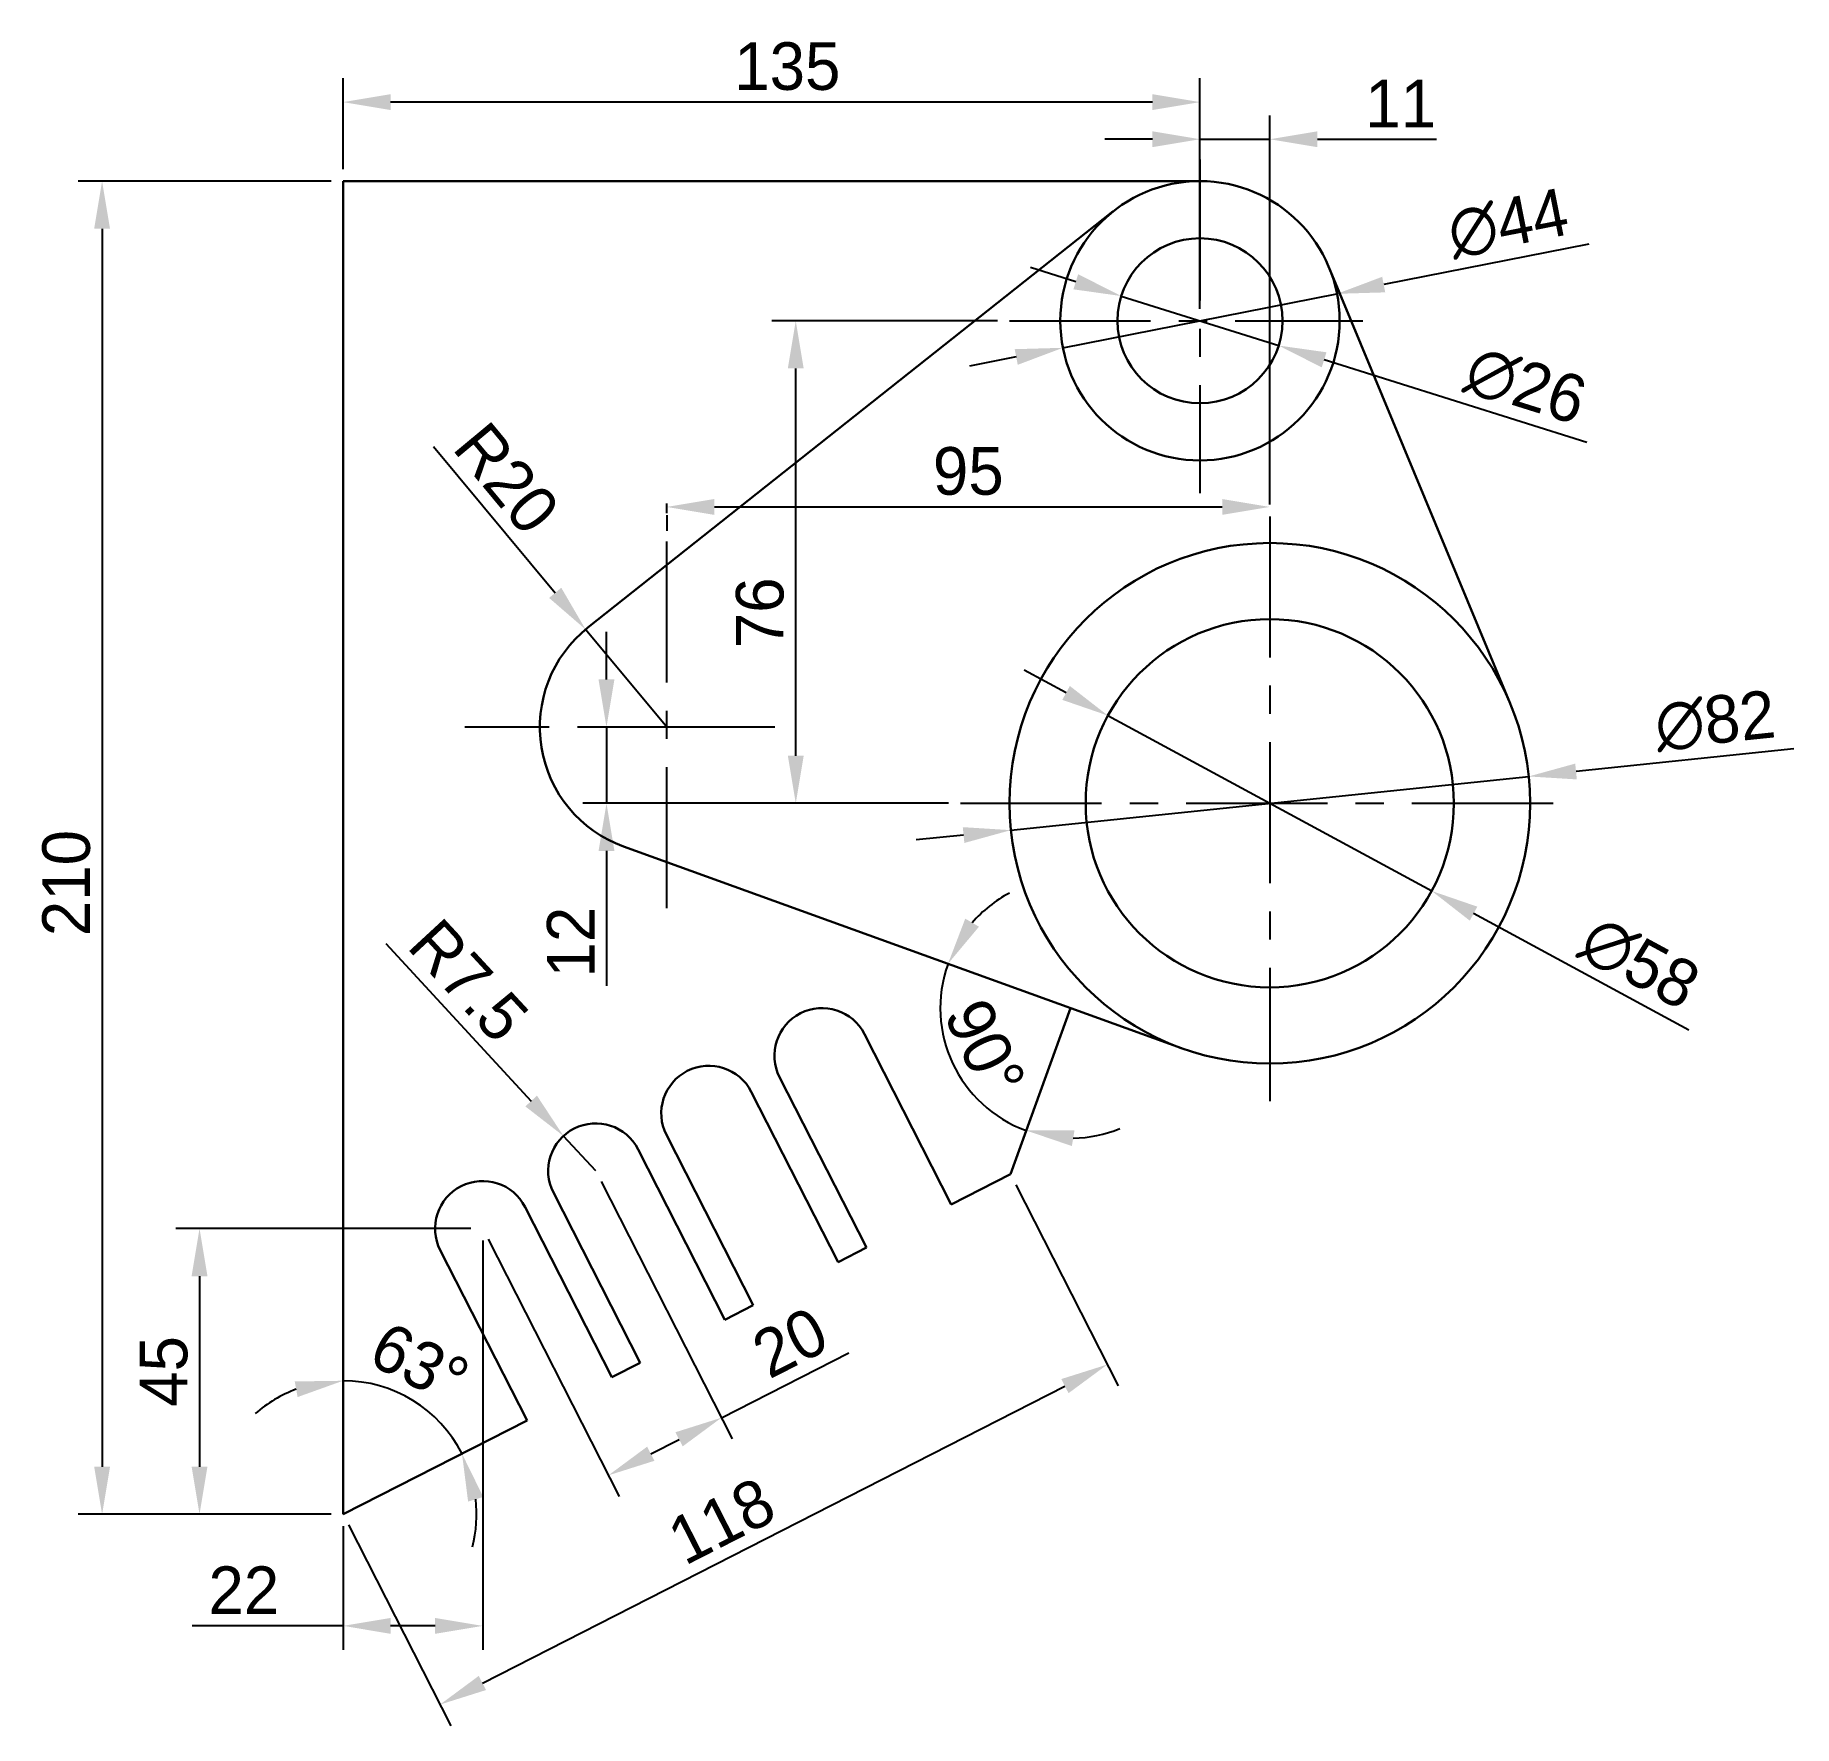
# Model space of a CAD drawing. Header units: millimetres. Extents: x 554 to 831, y -112 to 154.
import ezdxf

# ---------------------------------------------------------------- set-up
doc = ezdxf.new("R2010")
doc.units = ezdxf.units.MM
doc.linetypes.add('CENTER', pattern=[50.8, 31.75, -6.35, 6.35, -6.35])
doc.dimstyles.new('ISO-25', dxfattribs={"dimscale": 3, "dimtxt": 2.5, "dimasz": 2.5, "dimexe": 1.25, "dimexo": 0.625, "dimtad": 1, "dimdsep": 46, "dimtxsty": 'Standard', "dimcen": 2.5, "dimadec": 0, "dimazin": 0, "dimtfac": 1, "dimtmove": 0, "dimatfit": 3, "dimfxl": 0, "dimarcsym": 0})

# ---------------------------------------------------------------- blocks, each defined once
blk = doc.blocks.new('*D1')
at = {"color": 0, "lineweight": -2, "transparency": 16777216}
for p, q in [((600.47, 130.97), (560.64, 130.97)), ((564.39, 123.47), (564.39, -71.53)), ((600.47, -79.03), (560.64, -79.03))]:
    blk.add_line(p, q, dxfattribs=at)
at = {"color": 0, "transparency": 16777216}
for points in [[(563.14, 123.47), (565.64, 123.47), (564.39, 130.97)], [(563.14, -71.53), (565.64, -71.53), (564.39, -79.03)]]:
    blk.add_solid(points, dxfattribs=at)
at = {"layer": 'Defpoints', "color": 0, "transparency": 16777216}
for p in [(602.35, 130.97), (564.39, -79.03), (602.35, -79.03)]:
    blk.add_point(p, dxfattribs=at)
at = {"color": 0, "transparency": 16777216, "insert": (558.77, 20.4), "char_height": 7.5, "attachment_point": 5, "rotation": 90}
blk.add_mtext('210', dxfattribs=at)
blk = doc.blocks.new('*D2')
at = {"color": 0, "lineweight": -2, "transparency": 16777216}
for p, q in [((708.34, -27.13), (724.46, -58.77)), ((624.3, -105.6), (716.07, -58.84)), ((603.2, -80.7), (619.32, -112.34))]:
    blk.add_line(p, q, dxfattribs=at)
at = {"color": 0, "transparency": 16777216}
for points in [[(715.51, -57.72), (716.64, -59.95), (722.76, -55.43)], [(623.73, -104.48), (624.87, -106.71), (617.62, -109)]]:
    blk.add_solid(points, dxfattribs=at)
at = {"layer": 'Defpoints', "color": 0, "transparency": 16777216}
for p in [(707.48, -25.46), (722.76, -55.43), (602.35, -79.03)]:
    blk.add_point(p, dxfattribs=at)
at = {"color": 0, "transparency": 16777216, "insert": (661.97, -80.09), "char_height": 7.5, "attachment_point": 5, "rotation": 27}
blk.add_mtext('118', dxfattribs=at)
blk = doc.blocks.new('*D4')
at = {"color": 0, "lineweight": -2, "transparency": 16777216}
for p, q in [((643.02, -26.62), (663.67, -67.15)), ((625.2, -35.7), (645.85, -76.23)), ((661.97, -63.81), (682.02, -53.6)), ((650.83, -69.49), (655.29, -67.22))]:
    blk.add_line(p, q, dxfattribs=at)
at = {"color": 0, "transparency": 16777216}
for points in [[(654.72, -66.1), (655.85, -68.33), (661.97, -63.81)], [(650.26, -68.37), (651.4, -70.6), (644.15, -72.89)]]:
    blk.add_solid(points, dxfattribs=at)
at = {"layer": 'Defpoints', "color": 0, "transparency": 16777216}
for p in [(642.17, -24.95), (624.35, -34.03), (661.97, -63.81)]:
    blk.add_point(p, dxfattribs=at)
at = {"color": 0, "transparency": 16777216, "insert": (672.78, -51.99), "char_height": 7.5, "attachment_point": 5, "rotation": 27}
blk.add_mtext('20', dxfattribs=at)
blk = doc.blocks.new('*D5')
at = {"color": 0, "lineweight": -2, "transparency": 16777216}
for start, end in [(117.9957, 139.064), (160.1323, 250.1323), (271.2006, 292.2689)]:
    blk.add_arc((716.95, 0.72), 20.51, start, end, dxfattribs=at)
at = {"color": 0, "transparency": 16777216}
for points in [[(702.53, 13.53), (700.37, 14.8), (697.65, 7.69)], [(717.17, -21.02), (717.58, -18.55), (709.97, -18.57)]]:
    blk.add_solid(points, dxfattribs=at)
at = {"layer": 'Defpoints', "color": 0, "transparency": 16777216}
for p in [(646.55, 26.16), (716.95, 0.72), (696.75, -2.89), (734.41, -5.59), (707.48, -25.46)]:
    blk.add_point(p, dxfattribs=at)
at = {"color": 0, "transparency": 16777216, "insert": (703.47, -5.6), "char_height": 7.5, "attachment_point": 5, "rotation": 295.1323}
blk.add_mtext('90\\M+5A1E3', dxfattribs=at)
blk = doc.blocks.new('*D6')
at = {"color": 0, "lineweight": -2, "transparency": 16777216}
for start, end in [(27, 90), (110.5384, 131.0767), (345.9233, 6.4616)]:
    blk.add_arc((602.35, -79.03), 21.04, start, end, dxfattribs=at)
at = {"color": 0, "transparency": 16777216}
for points in [[(594.74, -58.1), (595.19, -60.56), (602.35, -57.99)], [(622.05, -77.02), (624.44, -76.3), (621.09, -69.48)]]:
    blk.add_solid(points, dxfattribs=at)
at = {"layer": 'Defpoints', "color": 0, "transparency": 16777216}
for p in [(602.35, 130.97), (616.42, -63.4), (631.33, -64.26), (602.35, -79.03), (602.35, -79.03)]:
    blk.add_point(p, dxfattribs=at)
at = {"color": 0, "transparency": 16777216, "insert": (614.42, -55.26), "char_height": 7.5, "attachment_point": 5, "rotation": 333.0614}
blk.add_mtext('63°', dxfattribs=at)
blk = doc.blocks.new('*D7')
at = {"color": 0, "lineweight": -2, "transparency": 16777216}
for p, q in [((616.59, 89.19), (635.77, 66.12)), ((653.35, 44.97), (640.56, 60.35))]:
    blk.add_line(p, q, dxfattribs=at)
at = {"color": 0, "transparency": 16777216}
blk.add_solid([(636.73, 66.92), (634.81, 65.32), (640.56, 60.35)], dxfattribs=at)
at = {"layer": 'Defpoints', "color": 0, "transparency": 16777216}
for p in [(640.56, 60.35), (653.35, 44.97)]:
    blk.add_point(p, dxfattribs=at)
at = {"color": 0, "transparency": 16777216, "insert": (628.11, 84.14), "char_height": 7.5, "attachment_point": 5, "rotation": 309.7308}
blk.add_mtext('R20', dxfattribs=at)
blk = doc.blocks.new('*D8')
at = {"color": 0, "lineweight": -2, "transparency": 16777216}
for p, q in [((830.9, 41.54), (796.59, 37.98)), ((707.56, 28.74), (789.13, 37.2)), ((700.1, 27.97), (692.64, 27.19))]:
    blk.add_line(p, q, dxfattribs=at)
at = {"color": 0, "transparency": 16777216}
for points in [[(796.46, 39.22), (796.72, 36.73), (789.13, 37.2)], [(699.98, 29.21), (700.23, 26.72), (707.56, 28.74)]]:
    blk.add_solid(points, dxfattribs=at)
at = {"layer": 'Defpoints', "color": 0, "transparency": 16777216}
for p in [(789.13, 37.2), (707.56, 28.74)]:
    blk.add_point(p, dxfattribs=at)
at = {"color": 0, "transparency": 16777216, "insert": (818.51, 45.91), "char_height": 7.5, "attachment_point": 5, "rotation": 5.9231}
blk.add_mtext('∅82', dxfattribs=at)
blk = doc.blocks.new('*D9')
at = {"color": 0, "lineweight": -2, "transparency": 16777216}
for p, q in [((716.25, 50.35), (709.66, 53.93)), ((722.85, 46.78), (773.85, 19.16)), ((814.38, -2.79), (780.44, 15.59))]:
    blk.add_line(p, q, dxfattribs=at)
at = {"color": 0, "transparency": 16777216}
for points in [[(716.85, 51.45), (715.66, 49.26), (722.85, 46.78)], [(781.04, 16.69), (779.85, 14.49), (773.85, 19.16)]]:
    blk.add_solid(points, dxfattribs=at)
at = {"layer": 'Defpoints', "color": 0, "transparency": 16777216}
for p in [(722.85, 46.78), (773.85, 19.16)]:
    blk.add_point(p, dxfattribs=at)
at = {"color": 0, "transparency": 16777216, "insert": (806.61, 7.81), "char_height": 7.5, "attachment_point": 5, "rotation": 331.5594}
blk.add_mtext('∅58', dxfattribs=at)
blk = doc.blocks.new('*D10')
at = {"color": 0, "lineweight": -2, "transparency": 16777216}
for p, q in [((798.63, 121.04), (766.29, 114.67)), ((715.76, 104.72), (758.93, 113.22)), ((708.4, 103.27), (701.04, 101.82))]:
    blk.add_line(p, q, dxfattribs=at)
at = {"color": 0, "transparency": 16777216}
for points in [[(766.05, 115.9), (766.53, 113.45), (758.93, 113.22)], [(708.16, 104.5), (708.64, 102.04), (715.76, 104.72)]]:
    blk.add_solid(points, dxfattribs=at)
at = {"layer": 'Defpoints', "color": 0, "transparency": 16777216}
for p in [(758.93, 113.22), (715.76, 104.72)]:
    blk.add_point(p, dxfattribs=at)
at = {"color": 0, "transparency": 16777216, "insert": (785.89, 124.27), "char_height": 7.5, "attachment_point": 5, "rotation": 11.1446}
blk.add_mtext('∅44', dxfattribs=at)
blk = doc.blocks.new('*D11')
at = {"color": 0, "lineweight": -2, "transparency": 16777216}
for p, q in [((717.79, 115.12), (710.64, 117.37)), ((724.94, 112.87), (749.75, 105.07)), ((798.31, 89.8), (756.9, 102.82))]:
    blk.add_line(p, q, dxfattribs=at)
at = {"color": 0, "transparency": 16777216}
for points in [[(718.16, 116.31), (717.41, 113.93), (724.94, 112.87)], [(757.28, 104.01), (756.53, 101.63), (749.75, 105.07)]]:
    blk.add_solid(points, dxfattribs=at)
at = {"layer": 'Defpoints', "color": 0, "transparency": 16777216}
for p in [(724.94, 112.87), (749.75, 105.07)]:
    blk.add_point(p, dxfattribs=at)
at = {"color": 0, "transparency": 16777216, "insert": (788.67, 98.73), "char_height": 7.5, "attachment_point": 5, "rotation": 342.5439}
blk.add_mtext('∅26', dxfattribs=at)
blk = doc.blocks.new('*D17')
at = {"color": 0, "lineweight": -2, "transparency": 16777216}
for p, q in [((737.35, 110.85), (737.35, 141.32)), ((748.35, 82.08), (748.35, 141.32)), ((729.85, 137.57), (722.35, 137.57)), ((737.35, 137.57), (748.35, 137.57)), ((755.85, 137.57), (774.6, 137.57))]:
    blk.add_line(p, q, dxfattribs=at)
at = {"color": 0, "transparency": 16777216}
for points in [[(729.85, 138.82), (729.85, 136.32), (737.35, 137.57)], [(755.85, 138.82), (755.85, 136.32), (748.35, 137.57)]]:
    blk.add_solid(points, dxfattribs=at)
at = {"layer": 'Defpoints', "color": 0, "transparency": 16777216}
for p in [(737.35, 137.57), (737.35, 108.97), (748.35, 80.2)]:
    blk.add_point(p, dxfattribs=at)
at = {"color": 0, "transparency": 16777216, "insert": (768.97, 143.19), "char_height": 7.5, "attachment_point": 5}
blk.add_mtext('11', dxfattribs=at)
blk = doc.blocks.new('*D18')
at = {"color": 0, "lineweight": -2, "transparency": 16777216}
for p, q in [((705.47, 108.97), (669.92, 108.97)), ((673.67, 40.47), (673.67, 101.47)), ((697.75, 32.97), (669.92, 32.97))]:
    blk.add_line(p, q, dxfattribs=at)
at = {"color": 0, "transparency": 16777216}
for points in [[(672.42, 101.47), (674.92, 101.47), (673.67, 108.97)], [(672.42, 40.47), (674.92, 40.47), (673.67, 32.97)]]:
    blk.add_solid(points, dxfattribs=at)
at = {"layer": 'Defpoints', "color": 0, "transparency": 16777216}
for p in [(673.67, 108.97), (707.35, 108.97), (699.63, 32.97)]:
    blk.add_point(p, dxfattribs=at)
at = {"color": 0, "transparency": 16777216, "insert": (668.04, 62.98), "char_height": 7.5, "attachment_point": 5, "rotation": 90}
blk.add_mtext('76', dxfattribs=at)
blk = doc.blocks.new('*D19')
at = {"color": 0, "lineweight": -2, "transparency": 16777216}
for p, q in [((643.85, 52.47), (643.85, 59.97)), ((651.47, 44.97), (640.1, 44.97)), ((643.85, 44.97), (643.85, 32.97)), ((697.75, 32.97), (640.1, 32.97)), ((643.85, 25.47), (643.85, 4.22))]:
    blk.add_line(p, q, dxfattribs=at)
at = {"color": 0, "transparency": 16777216}
for points in [[(642.6, 52.47), (645.1, 52.47), (643.85, 44.97)], [(642.6, 25.47), (645.1, 25.47), (643.85, 32.97)]]:
    blk.add_solid(points, dxfattribs=at)
at = {"layer": 'Defpoints', "color": 0, "transparency": 16777216}
for p in [(653.35, 44.97), (643.85, 32.97), (699.63, 32.97)]:
    blk.add_point(p, dxfattribs=at)
at = {"color": 0, "transparency": 16777216, "insert": (638.22, 11.1), "char_height": 7.5, "attachment_point": 5, "rotation": 90}
blk.add_mtext('12', dxfattribs=at)
blk = doc.blocks.new('*D20')
at = {"color": 0, "lineweight": -2, "transparency": 16777216}
for p, q in [((748.35, 80.05), (748.35, 83.4)), ((653.35, 78.33), (653.35, 75.9)), ((660.85, 79.65), (740.85, 79.65))]:
    blk.add_line(p, q, dxfattribs=at)
at = {"color": 0, "transparency": 16777216}
for points in [[(660.85, 80.9), (660.85, 78.4), (653.35, 79.65)], [(740.85, 80.9), (740.85, 78.4), (748.35, 79.65)]]:
    blk.add_solid(points, dxfattribs=at)
at = {"layer": 'Defpoints', "color": 0, "transparency": 16777216}
for p in [(653.35, 80.2), (748.35, 79.65), (748.35, 78.17)]:
    blk.add_point(p, dxfattribs=at)
at = {"color": 0, "transparency": 16777216, "insert": (700.85, 85.27), "char_height": 7.5, "attachment_point": 5}
blk.add_mtext('95', dxfattribs=at)
blk = doc.blocks.new('*D22')
at = {"color": 0, "lineweight": -2, "transparency": 16777216}
for p, q in [((602.35, 132.85), (602.35, 147.17)), ((737.35, 132.85), (737.35, 147.17)), ((729.85, 143.42), (609.85, 143.42))]:
    blk.add_line(p, q, dxfattribs=at)
at = {"color": 0, "transparency": 16777216}
for points in [[(609.85, 144.67), (609.85, 142.17), (602.35, 143.42)], [(729.85, 144.67), (729.85, 142.17), (737.35, 143.42)]]:
    blk.add_solid(points, dxfattribs=at)
at = {"layer": 'Defpoints', "color": 0, "transparency": 16777216}
for p in [(602.35, 143.42), (602.35, 130.97), (737.35, 130.97)]:
    blk.add_point(p, dxfattribs=at)
at = {"color": 0, "transparency": 16777216, "insert": (672.34, 149.04), "char_height": 7.5, "attachment_point": 5}
blk.add_mtext('135', dxfattribs=at)
blk = doc.blocks.new('*D23')
at = {"color": 0, "lineweight": -2, "transparency": 16777216}
for p, q in [((622.47, -34.03), (575.99, -34.03)), ((579.74, -41.53), (579.74, -71.53)), ((600.47, -79.03), (575.99, -79.03))]:
    blk.add_line(p, q, dxfattribs=at)
at = {"color": 0, "transparency": 16777216}
for points in [[(578.49, -41.53), (580.99, -41.53), (579.74, -34.03)], [(578.49, -71.53), (580.99, -71.53), (579.74, -79.03)]]:
    blk.add_solid(points, dxfattribs=at)
at = {"layer": 'Defpoints', "color": 0, "transparency": 16777216}
for p in [(624.35, -34.03), (579.74, -79.03), (602.35, -79.03)]:
    blk.add_point(p, dxfattribs=at)
at = {"color": 0, "transparency": 16777216, "insert": (574.12, -56.53), "char_height": 7.5, "attachment_point": 5, "rotation": 90}
blk.add_mtext('45', dxfattribs=at)
blk = doc.blocks.new('*D24')
at = {"color": 0, "lineweight": -2, "transparency": 16777216}
for p, q in [((624.35, -35.9), (624.35, -100.35)), ((602.35, -80.9), (602.35, -100.35)), ((602.35, -96.6), (578.6, -96.6)), ((616.85, -96.6), (609.85, -96.6))]:
    blk.add_line(p, q, dxfattribs=at)
at = {"color": 0, "transparency": 16777216}
for points in [[(609.85, -95.35), (609.85, -97.85), (602.35, -96.6)], [(616.85, -95.35), (616.85, -97.85), (624.35, -96.6)]]:
    blk.add_solid(points, dxfattribs=at)
at = {"layer": 'Defpoints', "color": 0, "transparency": 16777216}
for p in [(624.35, -34.03), (602.35, -79.03), (602.35, -96.6)]:
    blk.add_point(p, dxfattribs=at)
at = {"color": 0, "transparency": 16777216, "insert": (586.72, -90.98), "char_height": 7.5, "attachment_point": 5}
blk.add_mtext('22', dxfattribs=at)
blk = doc.blocks.new('*D25')
at = {"color": 0, "lineweight": -2, "transparency": 16777216}
for p, q in [((609.08, 10.86), (631.99, -13.93)), ((642.17, -24.95), (637.08, -19.44))]:
    blk.add_line(p, q, dxfattribs=at)
at = {"color": 0, "transparency": 16777216}
blk.add_solid([(632.9, -13.08), (631.07, -14.78), (637.08, -19.44)], dxfattribs=at)
at = {"layer": 'Defpoints', "color": 0, "transparency": 16777216}
for p in [(637.08, -19.44), (642.17, -24.95)]:
    blk.add_point(p, dxfattribs=at)
at = {"color": 0, "transparency": 16777216, "insert": (622.12, 5.03), "char_height": 7.5, "attachment_point": 5, "rotation": 312.7345}
blk.add_mtext('R7.5', dxfattribs=at)

msp = doc.modelspace()

# ---------------------------------------------------------------- linework, layer by layer
at = {"color": 1, "linetype": 'CENTER', "ltscale": 0.7}
for p, q in [((737.346, 134.391), (737.346, 81.801)), ((707.346, 108.971), (763.002, 108.971)), ((653.346, 16.438), (653.346, 80.204)), ((748.346, 78.171), (748.346, -13.949)), ((670.381, 44.971), (621.513, 44.971)), ((699.628, 32.971), (795.008, 32.971))]:
    msp.add_line(p, q, dxfattribs=at)
at = {"lineweight": 30}
for p, q in [((737.346, 130.971), (602.346, 130.971)), ((602.346, 130.971), (602.346, -79.029)), ((640.926, 60.647), (723.684, 126.215)), ((786.208, 48.701), (757.662, 117.412)), ((734.412, -5.588), (646.549, 26.162)), ((707.484, -25.458), (716.945, 0.723)), ((684.488, -3.384), (698.157, -30.21)), ((671.123, -10.194), (684.792, -37.02)), ((666.668, -12.464), (680.337, -39.29)), ((653.303, -19.274), (666.972, -46.1)), ((648.848, -21.544), (662.517, -48.37)), ((698.157, -30.21), (707.484, -25.458)), ((635.483, -28.354), (649.152, -55.18)), ((631.028, -30.624), (644.697, -57.45)), ((617.663, -37.434), (631.332, -64.26)), ((680.337, -39.29), (684.792, -37.02)), ((662.517, -48.37), (666.972, -46.1)), ((644.697, -57.45), (649.152, -55.18)), ((602.346, -79.029), (631.332, -64.26))]:
    msp.add_line(p, q, dxfattribs=at)
for centre, radius in [((737.346, 108.971), 22), ((737.346, 108.971), 13), ((748.346, 32.971), 41), ((748.346, 32.971), 29)]:
    msp.add_circle(centre, radius, dxfattribs=at)
for centre, radius, start, end in [((653.346, 44.971), 20, 128.38913, 250.13226), ((677.806, -6.789), 7.5, 27, 207), ((659.986, -15.869), 7.5, 27, 207), ((642.166, -24.949), 7.5, 27, 207), ((624.346, -34.029), 7.5, 27, 207)]:
    msp.add_arc(centre, radius, start, end, dxfattribs=at)

# ---------------------------------------------------------------- dimensions: what is measured, and where the dimension line sits
at = {"color": 3}
for base, p1, p2, picture, middle in [((602.346, 143.415), (737.346, 130.971), (602.346, 130.971), '*D22', (672.338, 143.415)), ((737.346, 137.569), (748.346, 80.204), (737.346, 108.971), '*D17', (768.971, 137.569)), ((748.346, 79.647), (653.346, 80.204), (748.346, 78.171), '*D20', (700.846, 79.647)), ((602.346, -96.601), (624.346, -34.029), (602.346, -79.029), '*D24', (586.721, -96.601))]:
    dim = msp.add_linear_dim(base=base, p1=p1, p2=p2, dimstyle='ISO-25', dxfattribs=at)
    dim.commit()
    dim.dimension.update_dxf_attribs({"geometry": picture, "text_midpoint": middle, "dimtype": 160})
for base, p1, p2, angle, picture, middle, dimtype in [((564.395, -79.029), (602.346, 130.971), (602.346, -79.029), 90, '*D1', (564.395, 20.399), 160), ((673.666, 108.971), (699.628, 32.971), (707.346, 108.971), 90, '*D18', (673.666, 62.975), 160), ((722.757, -55.432), (602.346, -79.029), (707.484, -25.458), 27, '*D2', (664.525, -85.103), 161), ((661.968, -63.814), (624.346, -34.029), (642.166, -24.949), 27, '*D4', (675.333, -57.004), 161)]:
    dim = msp.add_linear_dim(base=base, p1=p1, p2=p2, angle=angle, dimstyle='ISO-25', dxfattribs=at)
    dim.commit()
    dim.dimension.update_dxf_attribs({"geometry": picture, "text_midpoint": middle, "dimtype": dimtype})
dim = msp.add_angular_dim_2l(base=(616.421, -63.397), line1=((602.346, 130.971), (602.346, -79.029)), line2=((602.346, -79.029), (631.332, -64.26)), dimstyle='ISO-25', dxfattribs=at)
dim.commit()
dim.dimension.update_dxf_attribs({"geometry": '*D6', "text_midpoint": (611.875, -60.276), "dimtype": 162})
for p1, p2, picture, middle in [((715.76, 104.719), (758.931, 113.224), '*D10', (786.982, 118.75)), ((724.944, 112.871), (749.747, 105.072), '*D11', (786.982, 93.363)), ((722.846, 46.782), (773.846, 19.16), '*D9', (803.936, 2.863)), ((707.564, 28.74), (789.127, 37.202), '*D8', (819.089, 40.311))]:
    dim = msp.add_diameter_dim_2p(p1=p1, p2=p2, dimstyle='ISO-25', dxfattribs=at)
    dim.commit()
    dim.dimension.update_dxf_attribs({"geometry": picture, "text_midpoint": middle, "dimtype": 163})
for center, mpoint, picture, middle in [((653.346, 44.971), (640.562, 60.352), '*D7', (628.109, 84.135)), ((642.166, -24.949), (637.076, -19.44), '*D25', (622.122, 5.035))]:
    dim = msp.add_radius_dim(center=center, mpoint=mpoint, dimstyle='ISO-25', dxfattribs=at)
    dim.commit()
    dim.dimension.update_dxf_attribs({"geometry": picture, "text_midpoint": middle})
for base, p1, p2, picture, middle in [((643.848, 32.971), (653.346, 44.971), (699.628, 32.971), '*D19', (638.223, 11.096)), ((579.744, -79.029), (624.346, -34.029), (602.346, -79.029), '*D23', (574.119, -56.529))]:
    dim = msp.add_linear_dim(base=base, p1=p1, p2=p2, angle=90, dimstyle='ISO-25', dxfattribs=at)
    dim.commit()
    dim.dimension.update_dxf_attribs({"geometry": picture, "text_midpoint": middle})
dim = msp.add_angular_dim_2l(base=(696.753, -2.885), line1=((734.412, -5.588), (646.549, 26.162)), line2=((707.484, -25.458), (716.945, 0.723)), dimstyle='ISO-25', dxfattribs=at)
dim.commit()
dim.dimension.update_dxf_attribs({"geometry": '*D5', "text_midpoint": (703.468, -5.599)})

doc.saveas('drawing.dxf')
